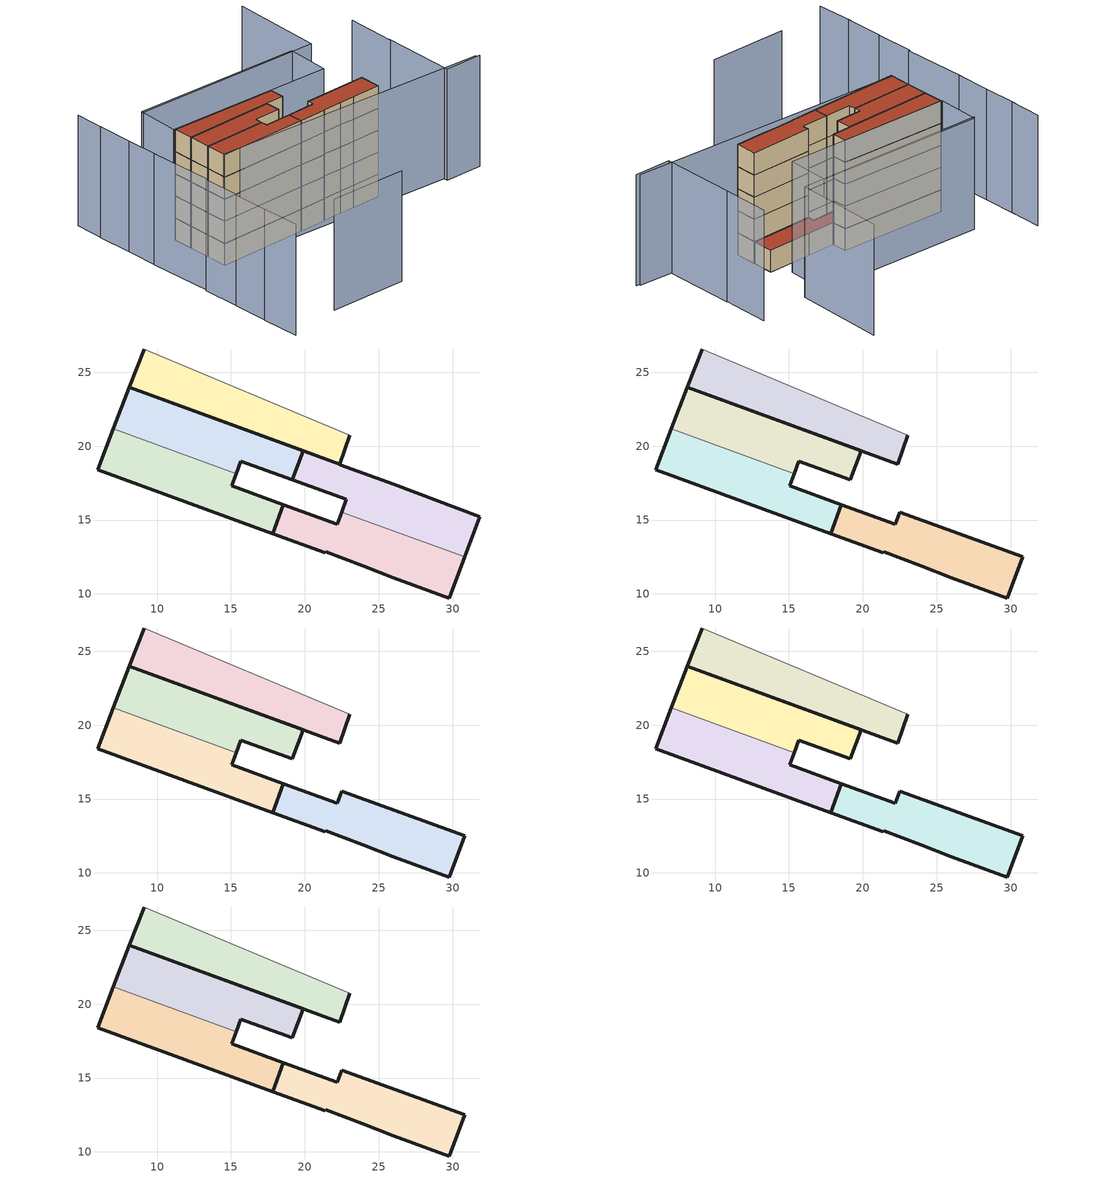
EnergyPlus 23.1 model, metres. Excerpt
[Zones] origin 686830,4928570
fa897ba2dbd06338_F0_dwelling_0
 floor ground (EU_floor_Construction): 17.83,14.07 18.55,16.04 15.06,17.32 15.36,18.15 7.04,21.17 5.97,18.39 z0
 wall outside (EU_wall_Construction): 15.36,18.15 15.06,17.32 18.55,16.04 17.83,14.07 5.97,18.39 7.04,21.17 z0:3
 wall to fa897ba2dbd06338_F0_dwelling_1 (EU_wall_Construction): 7.04,21.17 15.36,18.15 z0:3
fa897ba2dbd06338_F0_dwelling_1
 floor ground (EU_floor_Construction): 19.16,17.72 19.88,19.7 8.12,23.98 7.04,21.17 15.36,18.15 15.67,19 z0
 wall outside (EU_wall_Construction): 7.04,21.17 8.12,23.98 19.88,19.7 19.16,17.72 15.67,19 15.36,18.15 z0:3
fa897ba2dbd06338_F0_dwelling_2
 floor ground (EU_floor_Construction): 29.78,9.72 30.83,12.51 22.49,15.55 22.19,14.72 18.55,16.04 17.83,14.07 21.38,12.78 21.41,12.84 23.93,11.91 25.99,11.11 z0
 wall outside (EU_wall_Construction): 30.83,12.51 29.78,9.72 25.99,11.11 23.93,11.91 21.41,12.84 21.38,12.78 17.83,14.07 18.55,16.04 22.19,14.72 22.49,15.55 z0:3
 wall to fa897ba2dbd06338_F0_dwelling_3 (EU_wall_Construction): 22.49,15.55 30.83,12.51 z0:3
fa897ba2dbd06338_F0_dwelling_3
 floor ground (EU_floor_Construction): 30.83,12.51 31.86,15.21 26.04,17.42 22.37,18.76 22.38,18.79 19.88,19.7 19.16,17.72 22.8,16.4 22.49,15.55 z0
 wall outside (EU_wall_Construction): 22.49,15.55 22.8,16.4 19.16,17.72 19.88,19.7 22.38,18.79 22.37,18.76 26.04,17.42 31.86,15.21 30.83,12.51 z0:3
 roof outside (EU_roof_Construction): 31.86,15.21 30.83,12.51 22.49,15.55 22.8,16.4 19.16,17.72 19.88,19.7 22.38,18.79 22.37,18.76 26.04,17.42 z3
fa897ba2dbd06338_F0_circulation
 floor ground (EU_floor_Construction): 22.38,18.79 23.06,20.74 9.13,26.58 8.12,23.98 z0
 wall outside (EU_wall_Construction): 23.06,20.74 22.38,18.79 8.12,23.98 9.13,26.58 z0:3
 wall adiabatic (EU_wall_Construction): 9.13,26.58 23.06,20.74 z0:3
fa897ba2dbd06338_F1_dwelling_0
 floor to fa897ba2dbd06338_F0_dwelling_0 (EU_floor_Construction): 17.83,14.07 18.55,16.04 15.06,17.32 15.36,18.15 7.04,21.17 5.97,18.39 z3
 wall outside (EU_wall_Construction): 15.36,18.15 15.06,17.32 18.55,16.04 17.83,14.07 5.97,18.39 7.04,21.17 z3:6
 wall to fa897ba2dbd06338_F1_dwelling_1 (EU_wall_Construction): 7.04,21.17 15.36,18.15 z3:6
fa897ba2dbd06338_F1_dwelling_1
 floor to fa897ba2dbd06338_F0_dwelling_1 (EU_floor_Construction): 19.16,17.72 19.88,19.7 8.12,23.98 7.04,21.17 15.36,18.15 15.67,19 z3
 wall outside (EU_wall_Construction): 7.04,21.17 8.12,23.98 19.88,19.7 19.16,17.72 15.67,19 15.36,18.15 z3:6
fa897ba2dbd06338_F1_dwelling_2
 floor to fa897ba2dbd06338_F0_dwelling_2 (EU_floor_Construction): 29.78,9.72 30.83,12.51 22.49,15.55 22.19,14.72 18.55,16.04 17.83,14.07 21.38,12.78 21.41,12.84 23.93,11.91 25.99,11.11 z3
 wall outside (EU_wall_Construction): 25.99,11.11 23.93,11.91 21.41,12.84 21.38,12.78 17.83,14.07 18.55,16.04 22.19,14.72 22.49,15.55 30.83,12.51 29.78,9.72 25.99,11.11 z3:6
fa897ba2dbd06338_F1_circulation
 floor to fa897ba2dbd06338_F0_circulation (EU_floor_Construction): 22.38,18.79 23.06,20.74 9.13,26.58 8.12,23.98 z3
 wall outside (EU_wall_Construction): 23.06,20.74 22.38,18.79 8.12,23.98 9.13,26.58 z3:6
 wall adiabatic (EU_wall_Construction): 9.13,26.58 23.06,20.74 z3:6
fa897ba2dbd06338_F2_dwelling_0
 floor to fa897ba2dbd06338_F1_dwelling_0 (EU_floor_Construction): 17.83,14.07 18.55,16.04 15.06,17.32 15.36,18.15 7.04,21.17 5.97,18.39 z6
 wall outside (EU_wall_Construction): 15.36,18.15 15.06,17.32 18.55,16.04 17.83,14.07 5.97,18.39 7.04,21.17 z6:9
 wall to fa897ba2dbd06338_F2_dwelling_1 (EU_wall_Construction): 7.04,21.17 15.36,18.15 z6:9
fa897ba2dbd06338_F2_dwelling_1
 floor to fa897ba2dbd06338_F1_dwelling_1 (EU_floor_Construction): 19.16,17.72 19.88,19.7 8.12,23.98 7.04,21.17 15.36,18.15 15.67,19 z6
 wall outside (EU_wall_Construction): 7.04,21.17 8.12,23.98 19.88,19.7 19.16,17.72 15.67,19 15.36,18.15 z6:9
fa897ba2dbd06338_F2_dwelling_2
 floor to fa897ba2dbd06338_F1_dwelling_2 (EU_floor_Construction): 29.78,9.72 30.83,12.51 22.49,15.55 22.19,14.72 18.55,16.04 17.83,14.07 21.38,12.78 21.41,12.84 23.93,11.91 25.99,11.11 z6
 wall outside (EU_wall_Construction): 25.99,11.11 23.93,11.91 21.41,12.84 21.38,12.78 17.83,14.07 18.55,16.04 22.19,14.72 22.49,15.55 30.83,12.51 29.78,9.72 25.99,11.11 z6:9
fa897ba2dbd06338_F2_circulation
 floor to fa897ba2dbd06338_F1_circulation (EU_floor_Construction): 22.38,18.79 23.06,20.74 9.13,26.58 8.12,23.98 z6
 wall outside (EU_wall_Construction): 23.06,20.74 22.38,18.79 8.12,23.98 9.13,26.58 z6:9
 wall adiabatic (EU_wall_Construction): 9.13,26.58 23.06,20.74 z6:9
fa897ba2dbd06338_F3_dwelling_0
 floor to fa897ba2dbd06338_F2_dwelling_0 (EU_floor_Construction): 17.83,14.07 18.55,16.04 15.06,17.32 15.36,18.15 7.04,21.17 5.97,18.39 z9
 wall outside (EU_wall_Construction): 15.36,18.15 15.06,17.32 18.55,16.04 17.83,14.07 5.97,18.39 7.04,21.17 z9:12
 wall to fa897ba2dbd06338_F3_dwelling_1 (EU_wall_Construction): 7.04,21.17 15.36,18.15 z9:12
fa897ba2dbd06338_F3_dwelling_1
 floor to fa897ba2dbd06338_F2_dwelling_1 (EU_floor_Construction): 19.16,17.72 19.88,19.7 8.12,23.98 7.04,21.17 15.36,18.15 15.67,19 z9
 wall outside (EU_wall_Construction): 7.04,21.17 8.12,23.98 19.88,19.7 19.16,17.72 15.67,19 15.36,18.15 z9:12
fa897ba2dbd06338_F3_dwelling_2
 floor to fa897ba2dbd06338_F2_dwelling_2 (EU_floor_Construction): 29.78,9.72 30.83,12.51 22.49,15.55 22.19,14.72 18.55,16.04 17.83,14.07 21.38,12.78 21.41,12.84 23.93,11.91 25.99,11.11 z9
 wall outside (EU_wall_Construction): 25.99,11.11 23.93,11.91 21.41,12.84 21.38,12.78 17.83,14.07 18.55,16.04 22.19,14.72 22.49,15.55 30.83,12.51 29.78,9.72 25.99,11.11 z9:12
fa897ba2dbd06338_F3_circulation
 floor to fa897ba2dbd06338_F2_circulation (EU_floor_Construction): 22.38,18.79 23.06,20.74 9.13,26.58 8.12,23.98 z9
 wall outside (EU_wall_Construction): 23.06,20.74 22.38,18.79 8.12,23.98 9.13,26.58 z9:12
 wall adiabatic (EU_wall_Construction): 9.13,26.58 23.06,20.74 z9:12
fa897ba2dbd06338_F4_dwelling_0
 floor to fa897ba2dbd06338_F3_dwelling_0 (EU_floor_Construction): 17.83,14.07 18.55,16.04 15.06,17.32 15.36,18.15 7.04,21.17 5.97,18.39 z12
 wall outside (EU_wall_Construction): 15.36,18.15 15.06,17.32 18.55,16.04 17.83,14.07 5.97,18.39 7.04,21.17 z12:15
 wall to fa897ba2dbd06338_F4_dwelling_1 (EU_wall_Construction): 7.04,21.17 15.36,18.15 z12:15
 roof outside (EU_roof_Construction): 15.36,18.15 15.06,17.32 18.55,16.04 17.83,14.07 5.97,18.39 7.04,21.17 z15
fa897ba2dbd06338_F4_dwelling_1
 floor to fa897ba2dbd06338_F3_dwelling_1 (EU_floor_Construction): 19.16,17.72 19.88,19.7 8.12,23.98 7.04,21.17 15.36,18.15 15.67,19 z12
 wall outside (EU_wall_Construction): 7.04,21.17 8.12,23.98 19.88,19.7 19.16,17.72 15.67,19 15.36,18.15 z12:15
 roof outside (EU_roof_Construction): 19.88,19.7 19.16,17.72 15.67,19 15.36,18.15 7.04,21.17 8.12,23.98 z15
fa897ba2dbd06338_F4_dwelling_2
 floor to fa897ba2dbd06338_F3_dwelling_2 (EU_floor_Construction): 29.78,9.72 30.83,12.51 22.49,15.55 22.19,14.72 18.55,16.04 17.83,14.07 21.38,12.78 21.41,12.84 23.93,11.91 25.99,11.11 z12
 wall outside (EU_wall_Construction): 25.99,11.11 23.93,11.91 21.41,12.84 21.38,12.78 17.83,14.07 18.55,16.04 22.19,14.72 22.49,15.55 30.83,12.51 29.78,9.72 25.99,11.11 z12:15
 roof outside (EU_roof_Construction): 30.83,12.51 29.78,9.72 25.99,11.11 23.93,11.91 21.41,12.84 21.38,12.78 17.83,14.07 18.55,16.04 22.19,14.72 22.49,15.55 z15
fa897ba2dbd06338_F4_circulation
 floor to fa897ba2dbd06338_F3_circulation (EU_floor_Construction): 22.38,18.79 23.06,20.74 9.13,26.58 8.12,23.98 z12
 wall outside (EU_wall_Construction): 23.06,20.74 22.38,18.79 8.12,23.98 9.13,26.58 z12:15
 wall adiabatic (EU_wall_Construction): 9.13,26.58 23.06,20.74 z12:15
 roof outside (EU_roof_Construction): 23.06,20.74 22.38,18.79 8.12,23.98 9.13,26.58 z15
shading: 1.77,1.65 11.82,-2.31 / 6.05,18.54 41.76,2.75 / -4.21,7.93 -5.91,2.95 / 42.06,2.35 37.16,4.24 / 37.16,4.24 40.86,13.82 / -2.48,12.61 -4.34,7.54 / 40.78,13.61 43.23,19.95 / -0.66,17.53 -2.38,12.58 / 2.46,26.01 -0.47,17.47 / 3.99,30.13 2.39,25.67 / 40.58,33.3 35.77,21.66 / 35.77,21.66 10.96,31.91 / 5.7,34.76 4.04,30.11 / 7.17,38.49 5.5,34.2 / 30.78,17.5 8.98,26.64 / 8.98,26.64 11.27,32.09 / 11.27,32.09 33.07,22.95 / 33.07,22.95 30.78,17.5 z0:15
[Building]
EU S2 Campaign: North Axis=0; Terrain=City; Solar Distribution=FullExterior
[Site:Location]
Bologna: Latitude=44.5; Longitude=11.25; Time Zone=1; Elevation=37
[SizingPeriod:WeatherFileDays]
AnnualSizingPeriod: Begin Month=1; Begin Day of Month=1; End Month=12; End Day of Month=31; Day of Week for Start Day=Monday; Use Weather File Daylight Saving Period=No; Use Weather File Rain and Snow Indicators=No
[MATERIAL]
EU_InternalMass_Material: Roughness=MediumRough; Thickness=0.1; Conductivity=1; Density=1800; Specific Heat=900; Thermal Absorptance=0.9; Solar Absorptance=0.7; Visible Absorptance=0.7
[MATERIAL:NOMASS] Roughness=MediumRough; Thermal Absorptance=0.9; Solar Absorptance=0.7; Visible Absorptance=0.7
Name | Thermal Resistance
EU_wall_NoMass | 0.905828
EU_roof_NoMass | 0.37593
EU_floor_NoMass | 0.67114
[CONSTRUCTION]
EU_wall_Construction: EU_wall_NoMass
EU_roof_Construction: EU_roof_NoMass
EU_floor_Construction: EU_floor_NoMass
EU_InternalMass_Construction: EU_InternalMass_Material
[ZONE] Type=1; Multiplier=1; Ceiling Height=autocalculate; Floor Area=autocalculate; Part of Total Floor Area=Yes
Name | Volume
fa897ba2dbd06338_F0_dwelling_0 | 102.871
fa897ba2dbd06338_F1_dwelling_0; fa897ba2dbd06338_F2_dwelling_0; fa897ba2dbd06338_F3_dwelling_0; fa897ba2dbd06338_F4_dwelling_0 | 102.872
fa897ba2dbd06338_F0_dwelling_1 | 102.894
fa897ba2dbd06338_F1_dwelling_1; fa897ba2dbd06338_F2_dwelling_1; fa897ba2dbd06338_F3_dwelling_1; fa897ba2dbd06338_F4_dwelling_1 | 102.892
fa897ba2dbd06338_F0_dwelling_2 | 102.883
fa897ba2dbd06338_F1_dwelling_2; fa897ba2dbd06338_F2_dwelling_2; fa897ba2dbd06338_F3_dwelling_2; fa897ba2dbd06338_F4_dwelling_2 | 102.885
fa897ba2dbd06338_F0_dwelling_3 | 102.88
fa897ba2dbd06338_F0_circulation | 110.345
fa897ba2dbd06338_F1_circulation; fa897ba2dbd06338_F2_circulation; fa897ba2dbd06338_F3_circulation; fa897ba2dbd06338_F4_circulation | 110.346
[INTERNALMASS] Construction=EU_InternalMass_Construction
Name | Zone or ZoneList | Surface Area
fa897ba2dbd06338_F0_dwelling_0_EU_InternalMass | fa897ba2dbd06338_F0_dwelling_0 | 34.2953
fa897ba2dbd06338_F0_dwelling_1_EU_InternalMass | fa897ba2dbd06338_F0_dwelling_1 | 34.2953
fa897ba2dbd06338_F0_dwelling_2_EU_InternalMass | fa897ba2dbd06338_F0_dwelling_2 | 34.2953
fa897ba2dbd06338_F0_dwelling_3_EU_InternalMass | fa897ba2dbd06338_F0_dwelling_3 | 34.2953
fa897ba2dbd06338_F1_dwelling_0_EU_InternalMass | fa897ba2dbd06338_F1_dwelling_0 | 68.5907
fa897ba2dbd06338_F1_dwelling_1_EU_InternalMass | fa897ba2dbd06338_F1_dwelling_1 | 34.2953
fa897ba2dbd06338_F1_dwelling_2_EU_InternalMass | fa897ba2dbd06338_F1_dwelling_2 | 34.2953
fa897ba2dbd06338_F2_dwelling_0_EU_InternalMass | fa897ba2dbd06338_F2_dwelling_0 | 68.5907
fa897ba2dbd06338_F2_dwelling_1_EU_InternalMass | fa897ba2dbd06338_F2_dwelling_1 | 34.2953
fa897ba2dbd06338_F2_dwelling_2_EU_InternalMass | fa897ba2dbd06338_F2_dwelling_2 | 34.2953
fa897ba2dbd06338_F3_dwelling_0_EU_InternalMass | fa897ba2dbd06338_F3_dwelling_0 | 68.5907
fa897ba2dbd06338_F3_dwelling_1_EU_InternalMass | fa897ba2dbd06338_F3_dwelling_1 | 34.2953
fa897ba2dbd06338_F3_dwelling_2_EU_InternalMass | fa897ba2dbd06338_F3_dwelling_2 | 34.2953
fa897ba2dbd06338_F4_dwelling_0_EU_InternalMass | fa897ba2dbd06338_F4_dwelling_0 | 68.5907
fa897ba2dbd06338_F4_dwelling_1_EU_InternalMass | fa897ba2dbd06338_F4_dwelling_1 | 34.2953
fa897ba2dbd06338_F4_dwelling_2_EU_InternalMass | fa897ba2dbd06338_F4_dwelling_2 | 34.2953
[OTHEREQUIPMENT] Fuel Type=Electricity; Design Level Calculation Method=Watts/Area; Power per Zone Floor Area=1; Fraction Latent=0; Fraction Radiant=0; Fraction Lost=0; Carbon Dioxide Generation Rate=0; EndUse Subcategory=EU_Step8_InternalGains
Name | Zone or ZoneList or Space or SpaceList | Schedule
EU_Step8_InternalGain_fa897ba2dbd06338_F0_dwelling_0_f000 | fa897ba2dbd06338_F0_dwelling_0 | EU_Step8_GainSchedule_fa897ba2dbd06338_F0_dwelling_0_f000
EU_Step8_InternalGain_fa897ba2dbd06338_F0_dwelling_1_f000 | fa897ba2dbd06338_F0_dwelling_1 | EU_Step8_GainSchedule_fa897ba2dbd06338_F0_dwelling_1_f000
EU_Step8_InternalGain_fa897ba2dbd06338_F0_dwelling_2_f000 | fa897ba2dbd06338_F0_dwelling_2 | EU_Step8_GainSchedule_fa897ba2dbd06338_F0_dwelling_2_f000
EU_Step8_InternalGain_fa897ba2dbd06338_F0_dwelling_3_f000 | fa897ba2dbd06338_F0_dwelling_3 | EU_Step8_GainSchedule_fa897ba2dbd06338_F0_dwelling_3_f000
EU_Step8_InternalGain_fa897ba2dbd06338_F1_dwelling_0_f000 | fa897ba2dbd06338_F1_dwelling_0 | EU_Step8_GainSchedule_fa897ba2dbd06338_F1_dwelling_0_f000
EU_Step8_InternalGain_fa897ba2dbd06338_F1_dwelling_1_f000 | fa897ba2dbd06338_F1_dwelling_1 | EU_Step8_GainSchedule_fa897ba2dbd06338_F1_dwelling_1_f000
EU_Step8_InternalGain_fa897ba2dbd06338_F1_dwelling_2_f000 | fa897ba2dbd06338_F1_dwelling_2 | EU_Step8_GainSchedule_fa897ba2dbd06338_F1_dwelling_2_f000
EU_Step8_InternalGain_fa897ba2dbd06338_F2_dwelling_0_f000 | fa897ba2dbd06338_F2_dwelling_0 | EU_Step8_GainSchedule_fa897ba2dbd06338_F2_dwelling_0_f000
EU_Step8_InternalGain_fa897ba2dbd06338_F2_dwelling_1_f000 | fa897ba2dbd06338_F2_dwelling_1 | EU_Step8_GainSchedule_fa897ba2dbd06338_F2_dwelling_1_f000
EU_Step8_InternalGain_fa897ba2dbd06338_F2_dwelling_2_f000 | fa897ba2dbd06338_F2_dwelling_2 | EU_Step8_GainSchedule_fa897ba2dbd06338_F2_dwelling_2_f000
EU_Step8_InternalGain_fa897ba2dbd06338_F3_dwelling_0_f000 | fa897ba2dbd06338_F3_dwelling_0 | EU_Step8_GainSchedule_fa897ba2dbd06338_F3_dwelling_0_f000
EU_Step8_InternalGain_fa897ba2dbd06338_F3_dwelling_1_f000 | fa897ba2dbd06338_F3_dwelling_1 | EU_Step8_GainSchedule_fa897ba2dbd06338_F3_dwelling_1_f000
EU_Step8_InternalGain_fa897ba2dbd06338_F3_dwelling_2_f000 | fa897ba2dbd06338_F3_dwelling_2 | EU_Step8_GainSchedule_fa897ba2dbd06338_F3_dwelling_2_f000
EU_Step8_InternalGain_fa897ba2dbd06338_F4_dwelling_0_f000 | fa897ba2dbd06338_F4_dwelling_0 | EU_Step8_GainSchedule_fa897ba2dbd06338_F4_dwelling_0_f000
EU_Step8_InternalGain_fa897ba2dbd06338_F4_dwelling_1_f000 | fa897ba2dbd06338_F4_dwelling_1 | EU_Step8_GainSchedule_fa897ba2dbd06338_F4_dwelling_1_f000
EU_Step8_InternalGain_fa897ba2dbd06338_F4_dwelling_2_f000 | fa897ba2dbd06338_F4_dwelling_2 | EU_Step8_GainSchedule_fa897ba2dbd06338_F4_dwelling_2_f000
[ZONEINFILTRATION:DESIGNFLOWRATE] Schedule=EU_AlwaysOn; Design Flow Rate Calculation Method=Flow/Area; Flow Rate per Floor Area=0.0005; Constant Term Coefficient=1; Temperature Term Coefficient=0; Velocity Term Coefficient=0; Velocity Squared Term Coefficient=0
Name | Zone or ZoneList or Space or SpaceList
EU_Circulation_Infiltration_fa897ba2dbd06338_F0_circulation | fa897ba2dbd06338_F0_circulation
EU_Circulation_Infiltration_fa897ba2dbd06338_F1_circulation | fa897ba2dbd06338_F1_circulation
EU_Circulation_Infiltration_fa897ba2dbd06338_F2_circulation | fa897ba2dbd06338_F2_circulation
EU_Circulation_Infiltration_fa897ba2dbd06338_F3_circulation | fa897ba2dbd06338_F3_circulation
EU_Circulation_Infiltration_fa897ba2dbd06338_F4_circulation | fa897ba2dbd06338_F4_circulation
[ZONEVENTILATION:DESIGNFLOWRATE] Schedule=EU_AlwaysOn; Design Flow Rate Calculation Method=AirChanges/Hour; Air Changes per Hour=0.73129; Ventilation Type=Natural; Fan Pressure Rise=0; Fan Total Efficiency=1; Constant Term Coefficient=1; Temperature Term Coefficient=0; Velocity Term Coefficient=0; Velocity Squared Term Coefficient=0; Minimum Indoor Temperature=-100; Maximum Indoor Temperature=100; Delta Temperature=-100; Minimum Outdoor Temperature=-100; Maximum Outdoor Temperature=100; Maximum Wind Speed=40
Name | Zone or ZoneList or Space or SpaceList
EU_ConstantAir_fa897ba2dbd06338_F0_dwelling_0 | fa897ba2dbd06338_F0_dwelling_0
EU_ConstantAir_fa897ba2dbd06338_F0_dwelling_1 | fa897ba2dbd06338_F0_dwelling_1
EU_ConstantAir_fa897ba2dbd06338_F0_dwelling_2 | fa897ba2dbd06338_F0_dwelling_2
EU_ConstantAir_fa897ba2dbd06338_F0_dwelling_3 | fa897ba2dbd06338_F0_dwelling_3
EU_ConstantAir_fa897ba2dbd06338_F1_dwelling_0 | fa897ba2dbd06338_F1_dwelling_0
EU_ConstantAir_fa897ba2dbd06338_F1_dwelling_1 | fa897ba2dbd06338_F1_dwelling_1
EU_ConstantAir_fa897ba2dbd06338_F1_dwelling_2 | fa897ba2dbd06338_F1_dwelling_2
EU_ConstantAir_fa897ba2dbd06338_F2_dwelling_0 | fa897ba2dbd06338_F2_dwelling_0
EU_ConstantAir_fa897ba2dbd06338_F2_dwelling_1 | fa897ba2dbd06338_F2_dwelling_1
EU_ConstantAir_fa897ba2dbd06338_F2_dwelling_2 | fa897ba2dbd06338_F2_dwelling_2
EU_ConstantAir_fa897ba2dbd06338_F3_dwelling_0 | fa897ba2dbd06338_F3_dwelling_0
EU_ConstantAir_fa897ba2dbd06338_F3_dwelling_1 | fa897ba2dbd06338_F3_dwelling_1
EU_ConstantAir_fa897ba2dbd06338_F3_dwelling_2 | fa897ba2dbd06338_F3_dwelling_2
EU_ConstantAir_fa897ba2dbd06338_F4_dwelling_0 | fa897ba2dbd06338_F4_dwelling_0
EU_ConstantAir_fa897ba2dbd06338_F4_dwelling_1 | fa897ba2dbd06338_F4_dwelling_1
EU_ConstantAir_fa897ba2dbd06338_F4_dwelling_2 | fa897ba2dbd06338_F4_dwelling_2
[HVACTEMPLATE:THERMOSTAT] Constant Heating Setpoint=20; Constant Cooling Setpoint=50
EU_HeatOnly_fa897ba2dbd06338_F0_dwelling_0; EU_HeatOnly_fa897ba2dbd06338_F0_dwelling_1; EU_HeatOnly_fa897ba2dbd06338_F0_dwelling_2; EU_HeatOnly_fa897ba2dbd06338_F0_dwelling_3; EU_HeatOnly_fa897ba2dbd06338_F1_dwelling_0; EU_HeatOnly_fa897ba2dbd06338_F1_dwelling_1; EU_HeatOnly_fa897ba2dbd06338_F1_dwelling_2; EU_HeatOnly_fa897ba2dbd06338_F2_dwelling_0; EU_HeatOnly_fa897ba2dbd06338_F2_dwelling_1; EU_HeatOnly_fa897ba2dbd06338_F2_dwelling_2; EU_HeatOnly_fa897ba2dbd06338_F3_dwelling_0; EU_HeatOnly_fa897ba2dbd06338_F3_dwelling_1; EU_HeatOnly_fa897ba2dbd06338_F3_dwelling_2; EU_HeatOnly_fa897ba2dbd06338_F4_dwelling_0; EU_HeatOnly_fa897ba2dbd06338_F4_dwelling_1; EU_HeatOnly_fa897ba2dbd06338_F4_dwelling_2
[HVACTEMPLATE:ZONE:IDEALLOADSAIRSYSTEM] System Availability Schedule=EU_AlwaysOn; Maximum Heating Supply Air Temperature=50; Minimum Cooling Supply Air Temperature=13; Maximum Heating Supply Air Humidity Ratio=0.0156; Minimum Cooling Supply Air Humidity Ratio=0.0077; Heating Limit=NoLimit; Cooling Limit=NoLimit; Heating Availability Schedule=EU_AlwaysOn; Cooling Availability Schedule=EU_CoolingOff; Dehumidification Control Type=ConstantSensibleHeatRatio; Cooling Sensible Heat Ratio=0.7; Dehumidification Setpoint=60; Humidification Control Type=None; Humidification Setpoint=30; Outdoor Air Method=None; Outdoor Air Flow Rate per Person=0.00944; Outdoor Air Flow Rate per Zone Floor Area=0; Outdoor Air Flow Rate per Zone=0; Demand Controlled Ventilation Type=None; Outdoor Air Economizer Type=NoEconomizer; Heat Recovery Type=None; Sensible Heat Recovery Effectiveness=0.7; Latent Heat Recovery Effectiveness=0.65
Name | Template Thermostat
fa897ba2dbd06338_F0_dwelling_0 | EU_HeatOnly_fa897ba2dbd06338_F0_dwelling_0
fa897ba2dbd06338_F0_dwelling_1 | EU_HeatOnly_fa897ba2dbd06338_F0_dwelling_1
fa897ba2dbd06338_F0_dwelling_2 | EU_HeatOnly_fa897ba2dbd06338_F0_dwelling_2
fa897ba2dbd06338_F0_dwelling_3 | EU_HeatOnly_fa897ba2dbd06338_F0_dwelling_3
fa897ba2dbd06338_F1_dwelling_0 | EU_HeatOnly_fa897ba2dbd06338_F1_dwelling_0
fa897ba2dbd06338_F1_dwelling_1 | EU_HeatOnly_fa897ba2dbd06338_F1_dwelling_1
fa897ba2dbd06338_F1_dwelling_2 | EU_HeatOnly_fa897ba2dbd06338_F1_dwelling_2
fa897ba2dbd06338_F2_dwelling_0 | EU_HeatOnly_fa897ba2dbd06338_F2_dwelling_0
fa897ba2dbd06338_F2_dwelling_1 | EU_HeatOnly_fa897ba2dbd06338_F2_dwelling_1
fa897ba2dbd06338_F2_dwelling_2 | EU_HeatOnly_fa897ba2dbd06338_F2_dwelling_2
fa897ba2dbd06338_F3_dwelling_0 | EU_HeatOnly_fa897ba2dbd06338_F3_dwelling_0
fa897ba2dbd06338_F3_dwelling_1 | EU_HeatOnly_fa897ba2dbd06338_F3_dwelling_1
fa897ba2dbd06338_F3_dwelling_2 | EU_HeatOnly_fa897ba2dbd06338_F3_dwelling_2
fa897ba2dbd06338_F4_dwelling_0 | EU_HeatOnly_fa897ba2dbd06338_F4_dwelling_0
fa897ba2dbd06338_F4_dwelling_1 | EU_HeatOnly_fa897ba2dbd06338_F4_dwelling_1
fa897ba2dbd06338_F4_dwelling_2 | EU_HeatOnly_fa897ba2dbd06338_F4_dwelling_2
[SIZING:ZONE] Zone Cooling Design Supply Air Temperature Input Method=SupplyAirTemperature; Zone Cooling Design Supply Air Temperature=13; Zone Heating Design Supply Air Temperature Input Method=SupplyAirTemperature; Zone Heating Design Supply Air Temperature=50; Zone Cooling Design Supply Air Humidity Ratio=0.008; Zone Heating Design Supply Air Humidity Ratio=0.008; Cooling Design Air Flow Method=DesignDay; Cooling Design Air Flow Rate=0; Cooling Minimum Air Flow per Zone Floor Area=0.000762; Cooling Minimum Air Flow=0; Cooling Minimum Air Flow Fraction=0.2; Heating Design Air Flow Method=DesignDay; Heating Design Air Flow Rate=0; Heating Maximum Air Flow per Zone Floor Area=0.002032; Heating Maximum Air Flow=0.141576; Heating Maximum Air Flow Fraction=0.3; Account for Dedicated Outdoor Air System=No; Dedicated Outdoor Air System Control Strategy=NeutralSupplyAir; Dedicated Outdoor Air Low Setpoint Temperature for Design=autosize; Dedicated Outdoor Air High Setpoint Temperature for Design=autosize; Zone Load Sizing Method=Sensible Load Only No Latent Load; Zone Latent Cooling Design Supply Air Humidity Ratio Input Method=HumidityRatioDifference; Zone Cooling Design Supply Air Humidity Ratio Difference=0.005; Zone Latent Heating Design Supply Air Humidity Ratio Input Method=HumidityRatioDifference; Zone Humidification Design Supply Air Humidity Ratio Difference=0.005
fa897ba2dbd06338_F0_dwelling_0; fa897ba2dbd06338_F0_dwelling_1; fa897ba2dbd06338_F0_dwelling_2; fa897ba2dbd06338_F0_dwelling_3; fa897ba2dbd06338_F1_dwelling_0; fa897ba2dbd06338_F1_dwelling_1; fa897ba2dbd06338_F1_dwelling_2; fa897ba2dbd06338_F2_dwelling_0; fa897ba2dbd06338_F2_dwelling_1; fa897ba2dbd06338_F2_dwelling_2; fa897ba2dbd06338_F3_dwelling_0; fa897ba2dbd06338_F3_dwelling_1; fa897ba2dbd06338_F3_dwelling_2; fa897ba2dbd06338_F4_dwelling_0; fa897ba2dbd06338_F4_dwelling_1; fa897ba2dbd06338_F4_dwelling_2
[SCHEDULE:CONSTANT]
Name | Hourly Value
EU_AlwaysOn | 1
EU_CoolingOff | 0
[SCHEDULE:FILE] Column Number=1; Rows to Skip at Top=0; Number of Hours of Data=8760; Column Separator=Comma; Interpolate to Timestep=No; Minutes per Item=60; Adjust Schedule for Daylight Savings=Yes
Name | File
EU_Step8_GainSchedule_fa897ba2dbd06338_F0_dwelling_0_f000 | ../../schedules/fa897ba2dbd06338/fa897ba2dbd06338_F0_dwelling_0_f000_gain.csv
EU_Step8_GainSchedule_fa897ba2dbd06338_F0_dwelling_1_f000 | ../../schedules/fa897ba2dbd06338/fa897ba2dbd06338_F0_dwelling_1_f000_gain.csv
EU_Step8_GainSchedule_fa897ba2dbd06338_F0_dwelling_2_f000 | ../../schedules/fa897ba2dbd06338/fa897ba2dbd06338_F0_dwelling_2_f000_gain.csv
EU_Step8_GainSchedule_fa897ba2dbd06338_F0_dwelling_3_f000 | ../../schedules/fa897ba2dbd06338/fa897ba2dbd06338_F0_dwelling_3_f000_gain.csv
EU_Step8_GainSchedule_fa897ba2dbd06338_F1_dwelling_0_f000 | ../../schedules/fa897ba2dbd06338/fa897ba2dbd06338_F1_dwelling_0_f000_gain.csv
EU_Step8_GainSchedule_fa897ba2dbd06338_F1_dwelling_1_f000 | ../../schedules/fa897ba2dbd06338/fa897ba2dbd06338_F1_dwelling_1_f000_gain.csv
EU_Step8_GainSchedule_fa897ba2dbd06338_F1_dwelling_2_f000 | ../../schedules/fa897ba2dbd06338/fa897ba2dbd06338_F1_dwelling_2_f000_gain.csv
EU_Step8_GainSchedule_fa897ba2dbd06338_F2_dwelling_0_f000 | ../../schedules/fa897ba2dbd06338/fa897ba2dbd06338_F2_dwelling_0_f000_gain.csv
EU_Step8_GainSchedule_fa897ba2dbd06338_F2_dwelling_1_f000 | ../../schedules/fa897ba2dbd06338/fa897ba2dbd06338_F2_dwelling_1_f000_gain.csv
EU_Step8_GainSchedule_fa897ba2dbd06338_F2_dwelling_2_f000 | ../../schedules/fa897ba2dbd06338/fa897ba2dbd06338_F2_dwelling_2_f000_gain.csv
EU_Step8_GainSchedule_fa897ba2dbd06338_F3_dwelling_0_f000 | ../../schedules/fa897ba2dbd06338/fa897ba2dbd06338_F3_dwelling_0_f000_gain.csv
EU_Step8_GainSchedule_fa897ba2dbd06338_F3_dwelling_1_f000 | ../../schedules/fa897ba2dbd06338/fa897ba2dbd06338_F3_dwelling_1_f000_gain.csv
EU_Step8_GainSchedule_fa897ba2dbd06338_F3_dwelling_2_f000 | ../../schedules/fa897ba2dbd06338/fa897ba2dbd06338_F3_dwelling_2_f000_gain.csv
EU_Step8_GainSchedule_fa897ba2dbd06338_F4_dwelling_0_f000 | ../../schedules/fa897ba2dbd06338/fa897ba2dbd06338_F4_dwelling_0_f000_gain.csv
EU_Step8_GainSchedule_fa897ba2dbd06338_F4_dwelling_1_f000 | ../../schedules/fa897ba2dbd06338/fa897ba2dbd06338_F4_dwelling_1_f000_gain.csv
EU_Step8_GainSchedule_fa897ba2dbd06338_F4_dwelling_2_f000 | ../../schedules/fa897ba2dbd06338/fa897ba2dbd06338_F4_dwelling_2_f000_gain.csv
